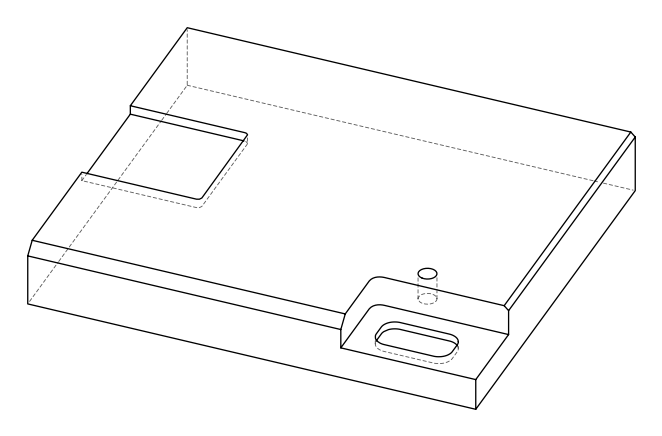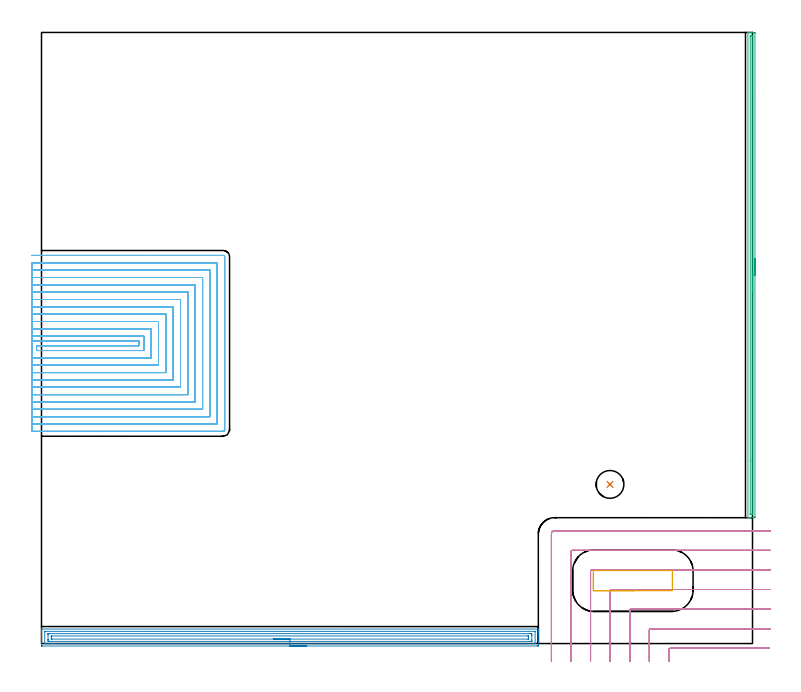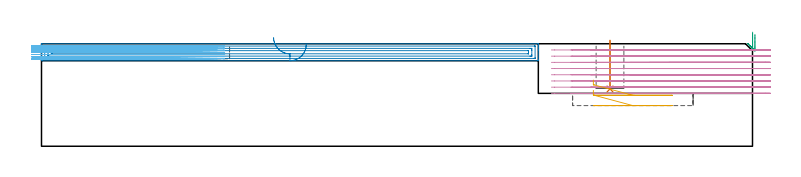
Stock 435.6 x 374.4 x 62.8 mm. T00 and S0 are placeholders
(PLAN: 6 operations, 4 tool changes, 95.3 min)
(1 INDEXABLE_INSERT_DRILL_BLIND_HOLE_FROM_SOLID | STEP1POCKET | NXT0302_005 | 0.12 min | 6229 mm3)
(2 AREA_MILL | FG_CHAMFER_SURFACE | UGT0205_001 | 9.98 min | 16773 mm3)
(3 AREA_MILL_1 | FG_CHAMFER_SURFACE_1 | UGT0205_001 | 4.92 min | 2790 mm3)
(4 MILL_CORNER_NOTCH_RECTANGULAR | CORNER_NOTCH_RECTANGULAR | UGT0201_008 | Follow Part, ap 4, ae 75% | 17.46 min | 306536 mm3)
(5 MILL_RECTANGULAR_POCKET | POCKET_RECTANGULAR_STRAIGHT | UGT0201_109 | Follow Part, ap 6.35, ae 75% | 0.79 min | 19756 mm3)
(6 MILL_SLOT | SLOT_PARTIAL_RECTANGULAR | UGT0201_124 | Follow Part, ap 1.5, ae 75% | 62.02 min | 120574 mm3)
(TOOL NXT0302_005 | Index. Insert Drill 17mm [880-D1700L20-05] | D17 PA176 FL85 Z2)
(TOOL UGT0205_001 | Chamfer Mill 20 x 3 x 45 deg. | D20 FL50 Z2)
(TOOL UGT0201_008 | End Mill 16 mm | D16 FL32 Z4)
(TOOL UGT0201_109 | End Mill 25.4 mm | D25.4 FL25 Z2)
(TOOL UGT0201_124 | Carbide End Mill 6.0 | D6 FL15 Z4)
(OP 1 INDEXABLE_INSERT_DRILL_BLIND_HOLE_FROM_SOLID)
G17 G21 G94 G90
T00 M6
G54
G17 G0 G90 X348.3 Y97.5 S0 M3
G43 Z72.8 H1
G94 G81 G98 Z35.1 F250. R64.8
G80
M5
M2
(OP 2 AREA_MILL)
G17 G21 G94 G90
T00 M6
G54
G17 G0 G90 X162.2 Y-1.5 S1061 M3
G43 Z72.8 H0
Z62.4
G94 G1 X162.162 Z61.528 F250.
X162.048 Z60.664
X161.859 Z59.812
X161.597 Z58.98
X161.263 Z58.174
X160.86 Z57.4
X160.392 Z56.664
X159.86 Z55.972
X159.271 Z55.329
X158.628 Z54.74
X157.936 Z54.209
X157.2 Z53.74
X156.426 Z53.337
X155.62 Z53.003
X154.788 Z52.741
X153.936 Z52.552
X153.072 Z52.438
X152.2 Z52.4
X0.63
X0.119 Y-1.495 Z52.403
X0.01 Y-1.492 Z52.406
X0. Y-1.379 Z52.519
Y5.891 Z59.785
Y7.285 Z61.181
Y7.644 Z61.538
Y8.361 Z62.261
Y8.589 Z62.489
X0.003 Y8.747 Z62.639
X0.01 Y8.897 Z62.789
X0.183 Y8.9 Z62.8
X304.217
X304.39 Y8.897 Z62.789
X304.397 Y8.747 Z62.639
X304.4 Y8.589 Z62.488
Y8.361 Z62.261
Y7.644 Z61.538
Y6.409 Z60.305
Y5.015 Z58.91
Y-0.861 Z53.036
X304.396 Y-1.12 Z52.778
X304.39 Y-1.493 Z52.405
X304.154 Y-1.497 Z52.402
X303.77 Y-1.5 Z52.4
X152.2
Y-0.086 Z53.814
X2.419 Y-0.085 Z53.815
X2.256 Y-0.084 Z53.816
X2.06 Y-0.08 Z53.82
X2.017 Y-0.079 Z53.821
X2.01 Y-0.054 Z53.846
X2.006 Y-0.02 Z53.88
X2.001 Y0.166 Z54.066
Y7.177 Z61.077
X2.004 Y7.314 Z61.214
X2.01 Y7.423 Z61.323
X2.016 Y7.479 Z61.379
X2.58 Y7.485 Z61.385
X301.981
X302.144 Y7.484 Z61.384
X302.34 Y7.48 Z61.38
X302.383 Y7.479 Z61.379
X302.39 Y7.454 Z61.354
X302.393 Y7.42 Z61.32
X302.399 Y7.234 Z61.134
Y0.223 Z54.123
X302.396 Y0.086 Z53.986
X302.39 Y-0.023 Z53.877
X302.384 Y-0.079 Z53.821
X301.82 Y-0.085 Z53.815
X152.2 Y-0.086 Z53.814
Y1.329 Z55.229
X5.101
X4.39 Y1.33 Z55.23
X4.207 Y1.332 Z55.232
X4.032 Y1.335 Z55.235
X4.01 Y1.509 Z55.409
X4.004 Y1.708 Z55.608
X4.001 Y2.385 Z56.285
X4. Y2.588 Z56.488
Y5.217 Z59.117
X4.001 Y5.891 Z59.791
X4.003 Y5.992 Z59.892
X4.007 Y6.042 Z59.942
X4.01 Y6.063 Z59.963
X4.029 Y6.065 Z59.965
X4.207 Y6.068 Z59.968
X4.917 Y6.071 Z59.971
X5.101
X299.299
X300.01 Y6.07 Z59.97
X300.193 Y6.068 Z59.968
X300.368 Y6.065 Z59.965
X300.39 Y5.891 Z59.791
X300.396 Y5.692 Z59.592
X300.399 Y5.015 Z58.915
X300.4 Y4.812 Z58.712
Y2.183 Z56.083
X300.399 Y1.509 Z55.409
X300.397 Y1.408 Z55.308
X300.393 Y1.358 Z55.258
X300.39 Y1.337 Z55.237
X300.371 Y1.335 Z55.235
X300.193 Y1.332 Z55.232
X299.483 Y1.329 Z55.229
X299.299 Y1.328 Z55.228
X152.2 Y1.329 Z55.229
Y2.743 Z56.643
X6.525
X6.151 Y2.744 Z56.644
X6.089 Y2.745 Z56.645
X6.024 Y2.749 Z56.649
X6.01 Y2.752 Z56.652
X6.007 Y2.773 Z56.673
X6.004 Y2.827 Z56.727
X6. Y3.257 Z57.157
Y4.134 Z58.034
Y4.138 Z58.038
X6.004 Y4.574 Z58.474
X6.007 Y4.628 Z58.528
X6.01 Y4.649 Z58.549
X6.043 Y4.651 Z58.551
X6.183 Y4.655 Z58.555
X6.361 Y4.657 Z58.557
X297.875
X298.249 Y4.656 Z58.556
X298.311 Y4.655 Z58.555
X298.376 Y4.651 Z58.551
X298.39 Y4.648 Z58.548
X298.393 Y4.627 Z58.527
X298.396 Y4.573 Z58.473
X298.4 Y4.143 Z58.043
Y3.266 Z57.166
X298.396 Y2.826 Z56.726
X298.393 Y2.772 Z56.672
X298.39 Y2.751 Z56.651
X298.357 Y2.749 Z56.649
X298.217 Y2.745 Z56.645
X298.039 Y2.743 Z56.643
X152.2
X151.328 Z56.681
X150.464 Z56.795
X149.612 Z56.983
X148.78 Z57.246
X147.974 Z57.58
X147.2 Z57.982
X146.464 Z58.451
X145.772 Z58.982
X145.129 Z59.572
X144.54 Z60.215
X144.008 Z60.907
X143.54 Z61.643
X143.137 Z62.417
X142.803 Z63.222
X142.541 Z64.054
X142.352 Z64.906
X142.238 Z65.771
X142.2 Z66.643
G0 Z72.8
M5
M2
(OP 3 AREA_MILL_1)
G17 G21 G94 G90
T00 M6
G54
G17 G0 G90 X437.1 Y235.75 S1061 M3
G43 Z72.8 H0
Z68.5
G94 G1 Y235.712 Z67.628 F250.
Y235.598 Z66.763
Y235.409 Z65.912
Y235.147 Z65.08
Y234.813 Z64.274
Y234.41 Z63.5
Y233.942 Z62.764
Y233.41 Z62.072
Y232.821 Z61.429
Y232.178 Z60.84
Y231.486 Z60.308
Y230.75 Z59.84
Y229.976 Z59.437
Y229.17 Z59.103
Y228.338 Z58.841
Y227.487 Z58.652
Y226.622 Z58.538
Y225.75 Z58.5
X437.099 Y77.732 Z58.501
X437.096 Y77.333
X437.092 Y77.11 Z58.504
X436.705 Y77.1 Z58.891
X434.073 Z61.522
X433.127 Z62.473
X432.962 Y77.102 Z62.631
X432.802 Y77.11 Z62.789
X432.8 Y77.285 Z62.8
Y374.215
X432.802 Y374.39 Z62.789
X432.962 Y374.398 Z62.631
X433.127 Y374.4 Z62.473
X433.347 Z62.253
X434.073 Z61.522
X435.313 Z60.284
X435.827 Z59.767
X436.448 Z59.148
X436.705 Y374.397 Z58.891
X437.092 Y374.39 Z58.504
X437.096 Y374.167 Z58.501
X437.1 Y373.768 Z58.5
Y225.75
X435.686 Z59.914
Y79.666
X435.685 Y79.521 Z59.915
X435.679 Y79.147 Z59.921
X435.678 Y79.11 Z59.922
X435.611 Y79.106 Z59.989
X435.501 Y79.102 Z60.099
X435.363 Y79.1 Z60.237
X434.95 Z60.65
X434.485 Z61.115
X434.287 Y79.103 Z61.313
X434.252 Y79.107 Z61.348
X434.221 Y79.112 Z61.379
X434.219 Y79.158 Z61.381
X434.215 Y79.376 Z61.385
X434.214 Y112.063 Z61.386
Y371.834
X434.215 Y371.979 Z61.385
X434.221 Y372.353 Z61.379
X434.223 Y372.39 Z61.377
X434.289 Y372.394 Z61.311
X434.399 Y372.398 Z61.201
X434.537 Y372.4 Z61.063
X434.95 Z60.65
X435.415 Z60.185
X435.613 Y372.397 Z59.987
X435.648 Y372.394 Z59.952
X435.679 Y372.388 Z59.921
X435.681 Y372.342 Z59.919
X435.685 Y372.124 Z59.915
X435.686 Y339.405 Z59.914
Y225.75
Y224.878 Z59.952
Y224.014 Z60.066
Y223.162 Z60.255
Y222.33 Z60.517
Y221.524 Z60.851
Y220.75 Z61.254
Y220.014 Z61.723
Y219.322 Z62.254
Y218.679 Z62.843
Y218.09 Z63.486
Y217.559 Z64.178
Y217.09 Z64.914
Y216.687 Z65.688
Y216.353 Z66.494
Y216.091 Z67.326
Y215.902 Z68.178
Y215.788 Z69.043
Y215.75 Z69.914
G0 Z72.8
M5
M2
(OP 4 MILL_CORNER_NOTCH_RECTANGULAR)
G17 G21 G94 G90
T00 M6
G54
G17 G0 G90 X446.056 Y-2.9 S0 M3
G43 Z72.8 H0
Z59.
G94 G1 X443.056 F250.
X385.194 F500.
G3 X384.4 Y-3.694 R0.8
G1 Y-8.
Y-11. F250.
G0 Z72.8
X446.6 Y9.1
Z59.
G1 X443.6
X373.194 F500.
G3 X372.4 Y8.306 R0.8
G1 Y-8.
Y-11. F250.
G0 Z72.8
X446.6 Y21.1
Z59.
G1 X443.6
X361.195 F500.
G3 X360.4 Y20.305 R0.8
G1 Y-8.
Y-11. F250.
G0 Z72.8
X446.6 Y33.1
Z59.
G1 X443.6
X349.195 F500.
G3 X348.4 Y32.305 R0.8
G1 Y-8.
Y-11. F250.
G0 Z72.8
X446.6 Y45.1
Z59.
G1 X443.6
X337.195 F500.
G3 X336.4 Y44.305 R0.8
G1 Y-8.
Y-11. F250.
G0 Z72.8
X446.6 Y57.1
Z59.
G1 X443.6
X325.196 F500.
G3 X324.4 Y56.304 R0.8
G1 Y-8.
Y-11. F250.
G0 Z72.8
X446.6 Y69.1
Z59.
G1 X443.6
X314.4 F500.
G3 X312.4 Y67.1 R2.
G1 Y-8.
Y-11. F250.
G0 Z72.8
X446.056 Y-2.9
Z55.2
G1 X443.056
X385.194 F500.
G3 X384.4 Y-3.694 R0.8
G1 Y-8.
Y-11. F250.
G0 Z72.8
X446.6 Y9.1
Z55.2
G1 X443.6
X373.194 F500.
G3 X372.4 Y8.306 R0.8
G1 Y-8.
Y-11. F250.
G0 Z72.8
X446.6 Y21.1
Z55.2
G1 X443.6
X361.195 F500.
G3 X360.4 Y20.305 R0.8
G1 Y-8.
Y-11. F250.
G0 Z72.8
X446.6 Y33.1
Z55.2
G1 X443.6
X349.195 F500.
G3 X348.4 Y32.305 R0.8
G1 Y-8.
Y-11. F250.
G0 Z72.8
X446.6 Y45.1
Z55.2
G1 X443.6
X337.195 F500.
G3 X336.4 Y44.305 R0.8
G1 Y-8.
Y-11. F250.
G0 Z72.8
X446.6 Y57.1
Z55.2
G1 X443.6
X325.195 F500.
G3 X324.4 Y56.304 R0.8
G1 Y-8.
Y-11. F250.
G0 Z72.8
X446.6 Y69.1
Z55.2
G1 X443.6
X314.4 F500.
G3 X312.4 Y67.1 R2.
G1 Y-8.
Y-11. F250.
G0 Z72.8
X446.056 Y-2.9
Z51.4
G1 X443.056
X385.194 F500.
G3 X384.4 Y-3.694 R0.8
G1 Y-8.
Y-11. F250.
G0 Z72.8
X446.6 Y9.1
Z51.4
G1 X443.6
X373.194 F500.
G3 X372.4 Y8.306 R0.8
G1 Y-8.
Y-11. F250.
G0 Z72.8
X446.6 Y21.1
Z51.4
G1 X443.6
X361.195 F500.
G3 X360.4 Y20.305 R0.8
G1 Y-8.
Y-11. F250.
G0 Z72.8
X446.6 Y33.1
Z51.4
G1 X443.6
X349.195 F500.
G3 X348.4 Y32.305 R0.8
G1 Y-8.
Y-11. F250.
G0 Z72.8
X446.6 Y45.1
Z51.4
G1 X443.6
X337.195 F500.
G3 X336.4 Y44.305 R0.8
G1 Y-8.
Y-11. F250.
G0 Z72.8
X446.6 Y57.1
Z51.4
G1 X443.6
X325.196 F500.
G3 X324.4 Y56.305 R0.8
G1 Y-8.
Y-11. F250.
G0 Z72.8
X446.6 Y69.1
Z51.4
G1 X443.6
X314.4 F500.
G3 X312.4 Y67.1 R2.
G1 Y-8.
Y-11. F250.
G0 Z72.8
X446.056 Y-2.9
Z47.6
G1 X443.056
X385.194 F500.
G3 X384.4 Y-3.694 R0.8
G1 Y-8.
Y-11. F250.
G0 Z72.8
X446.6 Y9.1
Z47.6
G1 X443.6
X373.194 F500.
G3 X372.4 Y8.306 R0.8
G1 Y-8.
Y-11. F250.
G0 Z72.8
X446.6 Y21.1
Z47.6
G1 X443.6
X361.195 F500.
G3 X360.4 Y20.305 R0.8
G1 Y-8.
Y-11. F250.
G0 Z72.8
X446.6 Y33.1
Z47.6
G1 X443.6
X349.195 F500.
G3 X348.4 Y32.305 R0.8
G1 Y-8.
Y-11. F250.
G0 Z72.8
X446.6 Y45.1
Z47.6
G1 X443.6
X337.195 F500.
G3 X336.4 Y44.305 R0.8
G1 Y-8.
Y-11. F250.
G0 Z72.8
X446.6 Y57.1
Z47.6
G1 X443.6
X325.196 F500.
G3 X324.4 Y56.305 R0.8
G1 Y-8.
Y-11. F250.
G0 Z72.8
X446.6 Y69.1
Z47.6
G1 X443.6
X314.4 F500.
G3 X312.4 Y67.1 R2.
G1 Y-8.
Y-11. F250.
G0 Z72.8
X446.056 Y-2.9
Z43.8
G1 X443.056
X385.194 F500.
G3 X384.4 Y-3.694 R0.8
G1 Y-8.
Y-11. F250.
G0 Z72.8
X446.6 Y9.1
Z43.8
G1 X443.6
X373.194 F500.
G3 X372.4 Y8.306 R0.8
G1 Y-8.
Y-11. F250.
G0 Z72.8
X446.6 Y21.1
Z43.8
G1 X443.6
X361.195 F500.
G3 X360.4 Y20.305 R0.8
G1 Y-8.
Y-11. F250.
G0 Z72.8
X446.6 Y33.1
Z43.8
G1 X443.6
X349.195 F500.
G3 X348.4 Y32.305 R0.8
G1 Y-8.
Y-11. F250.
G0 Z72.8
X446.6 Y45.1
Z43.8
G1 X443.6
X337.195 F500.
G3 X336.4 Y44.305 R0.8
G1 Y-8.
Y-11. F250.
G0 Z72.8
X446.6 Y57.1
Z43.8
G1 X443.6
X325.196 F500.
G3 X324.4 Y56.305 R0.8
G1 Y-8.
Y-11. F250.
G0 Z72.8
X446.6 Y69.1
Z43.8
G1 X443.6
X314.4 F500.
G3 X312.4 Y67.1 R2.
G1 Y-8.
Y-11. F250.
G0 Z72.8
X446.056 Y-2.9
Z40.
G1 X443.056
X385.194 F500.
G3 X384.4 Y-3.694 R0.8
G1 Y-8.
Y-11. F250.
G0 Z72.8
X446.6 Y9.1
Z40.
G1 X443.6
X373.194 F500.
G3 X372.4 Y8.306 R0.8
G1 Y-8.
Y-11. F250.
G0 Z72.8
X446.6 Y21.1
Z40.
G1 X443.6
X361.195 F500.
G3 X360.4 Y20.305 R0.8
G1 Y-8.
Y-11. F250.
G0 Z72.8
X446.6 Y33.1
Z40.
G1 X443.6
X349.195 F500.
G3 X348.4 Y32.305 R0.8
G1 Y-8.
Y-11. F250.
G0 Z72.8
X446.6 Y45.1
Z40.
G1 X443.6
X337.195 F500.
G3 X336.4 Y44.305 R0.8
G1 Y-8.
Y-11. F250.
G0 Z72.8
X446.6 Y57.1
Z40.
G1 X443.6
X325.196 F500.
G3 X324.4 Y56.304 R0.8
G1 Y-8.
Y-11. F250.
G0 Z72.8
X446.6 Y69.1
Z40.
G1 X443.6
X314.4 F500.
G3 X312.4 Y67.1 R2.
G1 Y-8.
Y-11. F250.
G0 Z72.8
X446.056 Y-2.9
Z36.2
G1 X443.056
X385.194 F500.
G3 X384.4 Y-3.694 R0.8
G1 Y-8.
Y-11. F250.
G0 Z72.8
X446.6 Y9.1
Z36.2
G1 X443.6
X373.194 F500.
G3 X372.4 Y8.306 R0.8
G1 Y-8.
Y-11. F250.
G0 Z72.8
X446.6 Y21.1
Z36.2
G1 X443.6
X361.195 F500.
G3 X360.4 Y20.305 R0.8
G1 Y-8.
Y-11. F250.
G0 Z72.8
X446.6 Y33.1
Z36.2
G1 X443.6
X349.195 F500.
G3 X348.4 Y32.305 R0.8
G1 Y-8.
Y-11. F250.
G0 Z72.8
X446.6 Y45.1
Z36.2
G1 X443.6
X337.195 F500.
G3 X336.4 Y44.305 R0.8
G1 Y-8.
Y-11. F250.
G0 Z72.8
X446.6 Y57.1
Z36.2
G1 X443.6
X325.195 F500.
G3 X324.4 Y56.304 R0.8
G1 Y-8.
Y-11. F250.
G0 Z72.8
X446.6 Y69.1
Z36.2
G1 X443.6
X314.4 F500.
G3 X312.4 Y67.1 R2.
G1 Y-8.
Y-11. F250.
G0 Z72.8
X446.056 Y-2.9
Z32.4
G1 X443.056
X385.194 F500.
G3 X384.4 Y-3.694 R0.8
G1 Y-8.
Y-11. F250.
G0 Z72.8
X446.6 Y9.1
Z32.4
G1 X443.6
X373.194 F500.
G3 X372.4 Y8.306 R0.8
G1 Y-8.
Y-11. F250.
G0 Z72.8
X446.6 Y21.1
Z32.4
G1 X443.6
X361.195 F500.
G3 X360.4 Y20.305 R0.8
G1 Y-8.
Y-11. F250.
G0 Z72.8
X446.6 Y33.1
Z32.4
G1 X443.6
X349.195 F500.
G3 X348.4 Y32.305 R0.8
G1 Y-8.
Y-11. F250.
G0 Z72.8
X446.6 Y45.1
Z32.4
G1 X443.6
X337.195 F500.
G3 X336.4 Y44.305 R0.8
G1 Y-8.
Y-11. F250.
G0 Z72.8
X446.6 Y57.1
Z32.4
G1 X443.6
X325.195 F500.
G3 X324.4 Y56.304 R0.8
G1 Y-8.
Y-11. F250.
G0 Z72.8
X446.6 Y69.1
Z32.4
G1 X443.6
X314.4 F500.
G3 X312.4 Y67.1 R2.
G1 Y-8.
Y-11. F250.
G0 Z72.8
M5
M2
(OP 5 MILL_RECTANGULAR_POCKET)
G17 G21 G94 G90
T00 M6
G54
G17 G0 G90 X338.1 Y43.138 S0 M3
G43 Z72.8 H0
Z40.533
G94 G1 Y32.8 Z37.763 F250.
Y32.737 Z37.746
X338.16 Y32.579 Z37.701
X338.279 Y32.46 Z37.656
X338.437 Y32.4 Z37.611
X338.5 Z37.594
X362.3 Z31.217
X386.1 F500.
G3 X386.5 Y32.8 R0.4
G1 Y44.3
G3 X386.1 Y44.7 R0.4
G1 X338.5
G3 X338.1 Y44.3 R0.4
G1 Y32.8
G3 X338.5 Y32.4 R0.4
G1 X362.3
X363.3
G0 X338.1 Y43.138 Z34.217
G1 Y32.8 Z31.447 F250.
Y32.737 Z31.43
X338.16 Y32.579 Z31.384
X338.279 Y32.46 Z31.339
X338.437 Y32.4 Z31.294
X338.5 Z31.277
X362.3 Z24.9
X386.1 F500.
G3 X386.5 Y32.8 R0.4
G1 Y44.3
G3 X386.1 Y44.7 R0.4
G1 X338.5
G3 X338.1 Y44.3 R0.4
G1 Y32.8
G3 X338.5 Y32.4 R0.4
G1 X362.3
X363.3
G0 Z72.8
M5
M2
(OP 6 MILL_SLOT)
G17 G21 G94 G90
T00 M6
G54
G17 G0 G90 X-6. Y185.3 S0 M3
G43 Z72.8 H0
Z61.486
G94 G1 X-3. F250.
X59.7 F500.
Y182.5
X-3.
Y179.5
X62.7
Y188.3
X-3.
X-6. F250.
Y175.
X-3.
X67.2 F500.
Y192.8
X-3.
X-6. F250.
Y170.5
X-3.
X71.7 F500.
Y197.3
X-3.
X-6. F250.
Y166.
X-3.
X76.2 F500.
Y201.8
X-3.
X-6. F250.
Y161.5
X-3.
X80.7 F500.
Y206.3
X-3.
X-6. F250.
Y157.
X-3.
X85.2 F500.
Y210.8
X-3.
X-6. F250.
Y152.5
X-3.
X89.7 F500.
Y215.3
X-3.
X-6. F250.
Y148.
X-3.
X94.2 F500.
Y219.8
X-3.
X-6. F250.
Y143.5
X-3.
X98.7 F500.
Y224.3
X-3.
X-6. F250.
Y139.
X-3.
X103.2 F500.
Y228.8
X-3.
X-6. F250.
Y134.5
X-3.
X107.7 F500.
Y233.3
X-3.
X-6. F250.
Y130.
X-3.
X111.4 F500.
G3 X112.2 Y130.8 R0.8
G1 Y237.
G3 X111.4 Y237.8 R0.8
G1 X-3.
X-6. F250.
G0 Y185.3 Z60.171
G1 X-3.
X59.7 F500.
Y182.5
X-3.
Y179.5
X62.7
Y188.3
X-3.
X-6. F250.
Y175.
X-3.
X67.2 F500.
Y192.8
X-3.
X-6. F250.
Y170.5
X-3.
X71.7 F500.
Y197.3
X-3.
X-6. F250.
Y166.
X-3.
X76.2 F500.
Y201.8
X-3.
X-6. F250.
Y161.5
X-3.
X80.7 F500.
Y206.3
X-3.
X-6. F250.
Y157.
X-3.
X85.2 F500.
Y210.8
X-3.
X-6. F250.
Y152.5
X-3.
X89.7 F500.
Y215.3
X-3.
X-6. F250.
Y148.
X-3.
X94.2 F500.
Y219.8
X-3.
X-6. F250.
Y143.5
X-3.
X98.7 F500.
Y224.3
X-3.
X-6. F250.
Y139.
X-3.
X103.2 F500.
Y228.8
X-3.
X-6. F250.
Y134.5
X-3.
X107.7 F500.
Y233.3
X-3.
X-6. F250.
Y130.
X-3.
X111.4 F500.
G3 X112.2 Y130.8 R0.8
G1 Y237.
G3 X111.4 Y237.8 R0.8
G1 X-3.
X-6. F250.
G0 Y185.3 Z58.857
G1 X-3.
X59.7 F500.
Y182.5
X-3.
Y179.5
X62.7
Y188.3
X-3.
X-6. F250.
Y175.
X-3.
X67.2 F500.
Y192.8
X-3.
X-6. F250.
Y170.5
X-3.
X71.7 F500.
Y197.3
X-3.
X-6. F250.
Y166.
X-3.
X76.2 F500.
Y201.8
X-3.
X-6. F250.
Y161.5
X-3.
X80.7 F500.
Y206.3
X-3.
X-6. F250.
Y157.
X-3.
X85.2 F500.
Y210.8
X-3.
X-6. F250.
Y152.5
X-3.
X89.7 F500.
Y215.3
X-3.
X-6. F250.
Y148.
X-3.
X94.2 F500.
Y219.8
X-3.
X-6. F250.
Y143.5
X-3.
X98.7 F500.
Y224.3
X-3.
X-6. F250.
Y139.
X-3.
X103.2 F500.
Y228.8
X-3.
X-6. F250.
Y134.5
X-3.
X107.7 F500.
Y233.3
X-3.
X-6. F250.
Y130.
X-3.
X111.4 F500.
G3 X112.2 Y130.8 R0.8
G1 Y237.
G3 X111.4 Y237.8 R0.8
G1 X-3.
X-6. F250.
G0 Y185.3 Z57.543
G1 X-3.
X59.7 F500.
Y182.5
X-3.
Y179.5
X62.7
Y188.3
X-3.
X-6. F250.
Y175.
X-3.
X67.2 F500.
Y192.8
X-3.
X-6. F250.
Y170.5
X-3.
X71.7 F500.
Y197.3
X-3.
X-6. F250.
Y166.
X-3.
X76.2 F500.
Y201.8
X-3.
X-6. F250.
Y161.5
X-3.
X80.7 F500.
Y206.3
X-3.
X-6. F250.
Y157.
X-3.
X85.2 F500.
Y210.8
X-3.
X-6. F250.
Y152.5
X-3.
X89.7 F500.
Y215.3
X-3.
X-6. F250.
Y148.
X-3.
X94.2 F500.
Y219.8
X-3.
X-6. F250.
Y143.5
X-3.
X98.7 F500.
Y224.3
X-3.
X-6. F250.
Y139.
X-3.
X103.2 F500.
Y228.8
X-3.
X-6. F250.
Y134.5
X-3.
X107.7 F500.
Y233.3
X-3.
X-6. F250.
Y130.
X-3.
X111.4 F500.
G3 X112.2 Y130.8 R0.8
G1 Y237.
G3 X111.4 Y237.8 R0.8
G1 X-3.
X-6. F250.
G0 Y185.3 Z56.229
G1 X-3.
X59.7 F500.
Y182.5
X-3.
Y179.5
X62.7
Y188.3
X-3.
X-6. F250.
Y175.
X-3.
X67.2 F500.
Y192.8
X-3.
X-6. F250.
Y170.5
X-3.
X71.7 F500.
Y197.3
X-3.
X-6. F250.
Y166.
X-3.
X76.2 F500.
Y201.8
X-3.
X-6. F250.
Y161.5
X-3.
X80.7 F500.
Y206.3
X-3.
X-6. F250.
Y157.
X-3.
X85.2 F500.
Y210.8
X-3.
X-6. F250.
Y152.5
X-3.
X89.7 F500.
Y215.3
X-3.
X-6. F250.
Y148.
X-3.
X94.2 F500.
Y219.8
X-3.
X-6. F250.
Y143.5
X-3.
X98.7 F500.
Y224.3
X-3.
X-6. F250.
Y139.
X-3.
X103.2 F500.
Y228.8
X-3.
X-6. F250.
Y134.5
X-3.
X107.7 F500.
Y233.3
X-3.
X-6. F250.
Y130.
X-3.
X111.4 F500.
G3 X112.2 Y130.8 R0.8
G1 Y237.
G3 X111.4 Y237.8 R0.8
G1 X-3.
X-6. F250.
G0 Y185.3 Z54.914
G1 X-3.
X59.7 F500.
Y182.5
X-3.
Y179.5
X62.7
Y188.3
X-3.
X-6. F250.
Y175.
X-3.
X67.2 F500.
Y192.8
X-3.
X-6. F250.
Y170.5
X-3.
X71.7 F500.
Y197.3
X-3.
X-6. F250.
Y166.
X-3.
X76.2 F500.
Y201.8
X-3.
X-6. F250.
Y161.5
X-3.
X80.7 F500.
Y206.3
X-3.
X-6. F250.
Y157.
X-3.
X85.2 F500.
Y210.8
X-3.
X-6. F250.
Y152.5
X-3.
X89.7 F500.
Y215.3
X-3.
X-6. F250.
Y148.
X-3.
X94.2 F500.
Y219.8
X-3.
X-6. F250.
Y143.5
X-3.
X98.7 F500.
Y224.3
X-3.
X-6. F250.
Y139.
X-3.
X103.2 F500.
Y228.8
X-3.
X-6. F250.
Y134.5
X-3.
X107.7 F500.
Y233.3
X-3.
X-6. F250.
Y130.
X-3.
X111.4 F500.
G3 X112.2 Y130.8 R0.8
G1 Y237.
G3 X111.4 Y237.8 R0.8
G1 X-3.
X-6. F250.
G0 Y185.3 Z53.6
G1 X-3.
X59.7 F500.
Y182.5
X-3.
Y179.5
X62.7
Y188.3
X-3.
X-6. F250.
Y175.
X-3.
X67.2 F500.
Y192.8
X-3.
X-6. F250.
Y170.5
X-3.
X71.7 F500.
Y197.3
X-3.
X-6. F250.
Y166.
X-3.
X76.2 F500.
Y201.8
X-3.
X-6. F250.
Y161.5
X-3.
X80.7 F500.
Y206.3
X-3.
X-6. F250.
Y157.
X-3.
X85.2 F500.
Y210.8
X-3.
X-6. F250.
Y152.5
X-3.
X89.7 F500.
Y215.3
X-3.
X-6. F250.
Y148.
X-3.
X94.2 F500.
Y219.8
X-3.
X-6. F250.
Y143.5
X-3.
X98.7 F500.
Y224.3
X-3.
X-6. F250.
Y139.
X-3.
X103.2 F500.
Y228.8
X-3.
X-6. F250.
Y134.5
X-3.
X107.7 F500.
Y233.3
X-3.
X-6. F250.
Y130.
X-3.
X111.4 F500.
G3 X112.2 Y130.8 R0.8
G1 Y237.
G3 X111.4 Y237.8 R0.8
G1 X-3.
X-6. F250.
G0 Z72.8
M5
M2
